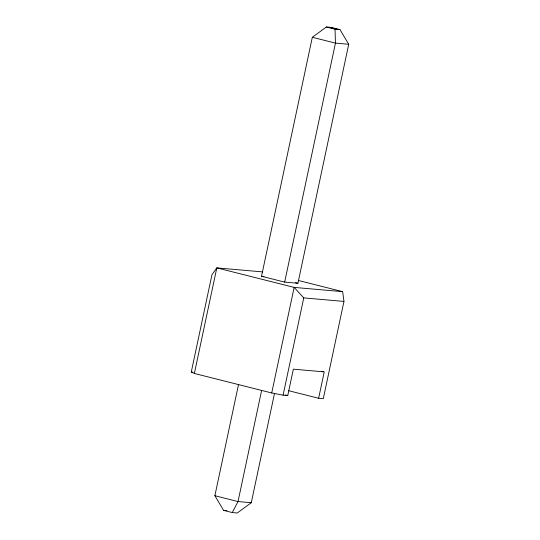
<?xml version="1.0" encoding="UTF-8"?>
<svg xmlns="http://www.w3.org/2000/svg" width="540" height="540" viewBox="0 0 540 540"><rect width="100%" height="100%" fill="white"/><g stroke="black" fill="none" stroke-linecap="round" stroke-linejoin="round"><path stroke-width="0.81" d="M288.569 390.683L318.627 398.27L324.236 371.878L293.362 369.171L287.746 395.564L283.088 395.159L271.715 392.971L194.366 373.457L191.282 371.999L211.95 274.738L216.803 267.887L262.791 271.917M194.366 373.457L216.803 267.887L294.151 287.401L342.644 291.647L343.96 301.421L323.291 398.675L318.627 398.27M274.55 393.228L251.276 502.72L237.249 513L232.281 512.561L223.607 510.374L214.88 495.72L238.505 384.581M261.529 276.271L312.322 37.28L326.349 27L331.324 27.439L339.998 29.626L348.719 44.28L297.925 283.264L284.661 282.103L261.529 276.271L264.013 276.487M261.637 390.42L238.012 501.559L232.281 512.561M284.661 282.103L335.455 43.119L335.023 29.187L326.349 27M271.715 392.971L294.151 287.401L303.757 297.898L343.96 301.421M283.088 395.159L303.757 297.898M335.023 29.187L339.998 29.626M348.719 44.28L335.455 43.119L312.322 37.28M191.282 371.999L192.834 372.134M251.276 502.72L238.012 501.559L214.88 495.72M223.607 510.374L226.922 510.665M328.833 27.216L337.507 29.403M298.681 280.557L342.644 291.647M295.529 282.663L297.925 283.264M321.8 371.264L323.426 371.675M285.309 394.949L287.746 395.564"/></g></svg>
